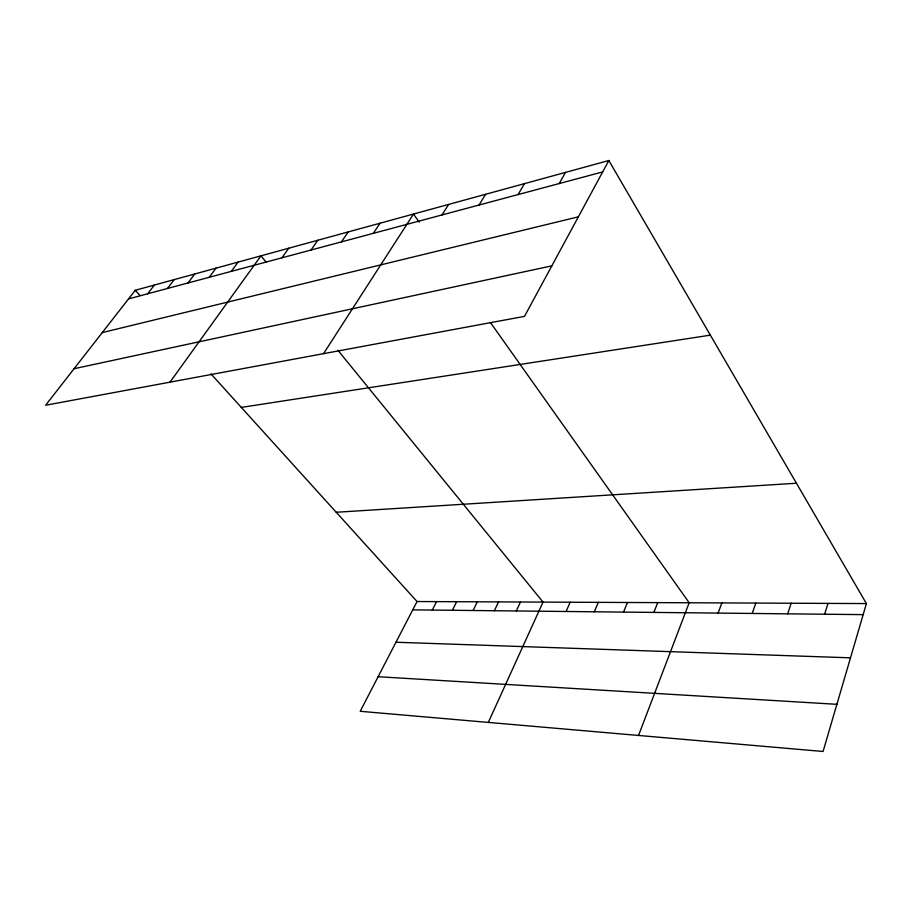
<?xml version="1.0" encoding="UTF-8"?>
<svg xmlns="http://www.w3.org/2000/svg" width="912" height="912" viewBox="0 0 912 912"><rect width="100%" height="100%" fill="white"/><g stroke="black" fill="none" stroke-linecap="round" stroke-linejoin="round"><path stroke-width="1.37" d="M866.4 603.573L823.069 751.477L360.206 711.292L417.046 601.532L866.4 603.573L608.84 160.523L135.261 290.278L45.6 405.247L524.503 316.361L608.84 160.523M824.619 614.221L828.005 603.402M787.672 613.833L791.171 603.231M752.195 613.457L755.809 603.071M718.12 613.103L721.837 602.923M638.537 735.46L689.176 602.775L490.428 322.529M653.847 612.419L657.746 602.627M623.512 612.1L627.467 602.49M594.271 611.792L598.306 602.353M566.09 611.496L570.171 602.228M488.319 722.418L543.028 602.102L337.907 350.276M516.295 610.96L520.478 602M494.361 610.732L498.579 601.897M473.066 610.504L477.318 601.806M452.375 610.288L456.65 601.703M432.277 610.071L436.574 601.612M559.204 183.563L565.508 172.391M518.05 194.587L524.468 183.643M479.039 205.029L485.56 194.302M442.024 214.947L448.613 204.425M323.532 353.662L413.489 214.046L419.212 222.118M373.35 233.335L380.053 223.201M341.453 241.885L348.19 231.933M311.015 250.036L317.775 240.266M281.956 257.811L288.739 248.224M169.997 382.162L260.969 255.827L266.258 262.314M231.295 271.388L238.078 262.097M209.247 277.294L216.03 268.139M187.975 282.982L194.758 273.976M167.466 288.477L174.226 279.596M147.653 293.789L154.413 285.023M128.524 298.908L602.684 171.912M102.258 332.595L578.379 216.817M74.089 368.722L551.84 265.848M241.304 407.402L710.357 335.149M336.232 512.27L796.438 483.235M412.726 609.866L863.162 614.631M395.956 642.242L850.508 657.826M378.115 676.715L836.885 704.315M135.261 290.278L139.935 295.442M210.991 373.92L417.046 601.532"/></g></svg>
